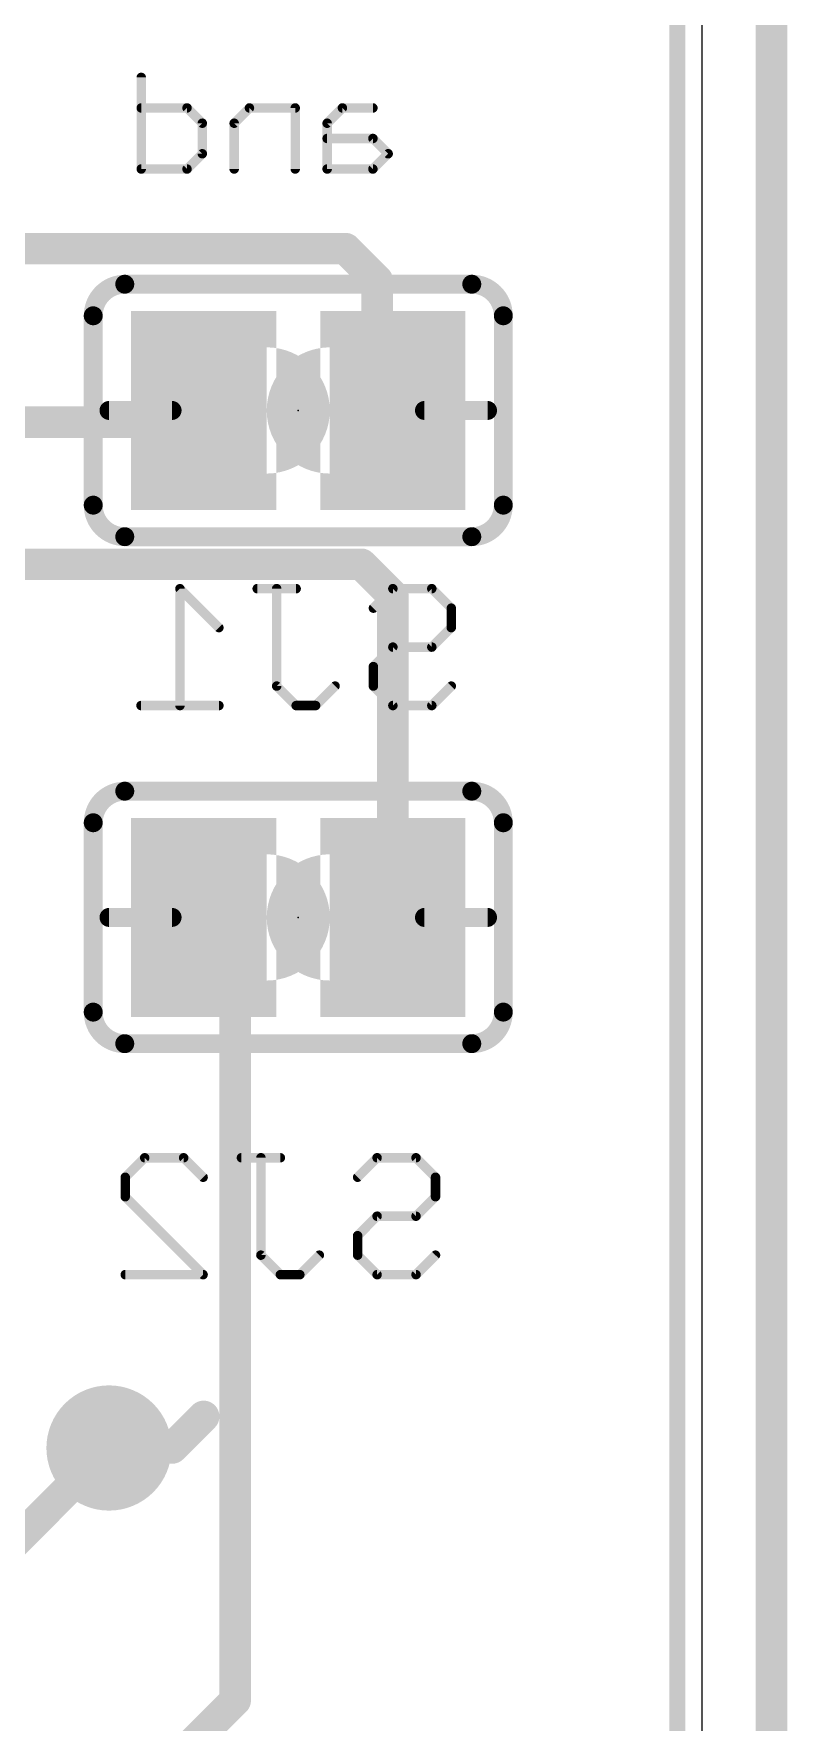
# Model space of a CAD drawing. Extents: x -0.1 to 35.7, y -1.1 to 35.9.
# Drawn here: x 29.62 to 35.69, y 11.76 to 25.35 of the extents above; entities that cross this region are included whole.
import ezdxf

# ---------------------------------------------------------------- set-up
doc = ezdxf.new("R2010")
doc.units = 0
for name, color, linetype in [('1', 12, 'CONTINUOUS'), ('16', 132, 'CONTINUOUS'), ('18', 110, 'CONTINUOUS'), ('20', 53, 'CONTINUOUS'), ('21', 40, 'CONTINUOUS'), ('22', 6, 'CONTINUOUS'), ('24', 53, 'CONTINUOUS'), ('52', 253, 'CONTINUOUS')]:
    doc.layers.add(name, color=color, linetype=linetype)

# ---------------------------------------------------------------- blocks, each defined once
blk = doc.blocks.new('RECT')
blk.add_solid([(-0.5, -0.5), (0.5, -0.5), (-0.5, 0.5), (0.5, 0.5)])
blk = doc.blocks.new('ROUNDV')
at = {"const_width": 0.5}
blk.add_lwpolyline([(0, -0.25, 1), (0, 0.25, 1), (0, -0.25)], format="xyb", dxfattribs=at)

msp = doc.modelspace()

# ---------------------------------------------------------------- linework, layer by layer
at = {"layer": '1', "const_width": 0.254}
for points in [[(35.56, 35.75), (35.56, -1)], [(30.734, 13.97), (30.988, 14.224)], [(30.226, 13.97), (30.734, 13.97)]]:
    msp.add_lwpolyline(points, dxfattribs=at)
at = {"layer": '1', "const_width": 0.127}
for points in [[(31.0329, 14.1791, 1), (30.9431, 14.2689)], [(30.226, 14.0335, 1), (30.226, 13.9065)], [(30.6891, 14.0149, 1), (30.7789, 13.9251)], [(30.734, 13.9065, 1), (30.734, 14.0335)]]:
    msp.add_lwpolyline(points, format="xyb", dxfattribs=at)
at = {"layer": '16', "const_width": 0.254}
for points in [[(27.432, 23.622), (32.131, 23.622)], [(32.131, 23.622), (32.385, 23.368)], [(32.385, 23.368), (32.385, 22.447)], [(32.385, 22.447), (32.512, 22.32)], [(30.893, 22.225), (30.988, 22.32)], [(28.321, 22.225), (30.893, 22.225)], [(26.416, 21.082), (32.258, 21.082)], [(32.258, 21.082), (32.512, 20.828)], [(32.512, 20.828), (32.512, 18.24)], [(30.988, 17.78), (30.988, 18.24)], [(31.242, 17.526), (30.988, 17.78)], [(31.242, 11.938), (31.242, 17.526)], [(29.21, 12.954), (30.226, 13.97)], [(29.337, 10.033), (31.242, 11.938)]]:
    msp.add_lwpolyline(points, dxfattribs=at)
at = {"layer": '16', "const_width": 0.127}
for points in [[(32.1759, 23.6669, 1), (32.0861, 23.5771)], [(32.131, 23.5585, 1), (32.131, 23.6855)], [(32.4485, 23.368, 1), (32.3215, 23.368)], [(32.3401, 23.3231, 1), (32.4299, 23.4129)], [(32.4299, 22.4919, 1), (32.3401, 22.4021)], [(31.0329, 22.2751, 1), (30.9431, 22.3649)], [(32.3215, 22.447, 1), (32.4485, 22.447)], [(32.4671, 22.2751, 1), (32.5569, 22.3649)], [(30.8481, 22.2699, 1), (30.9379, 22.1801)], [(30.893, 22.1615, 1), (30.893, 22.2885)], [(32.3029, 21.1269, 1), (32.2131, 21.0371)], [(32.258, 21.0185, 1), (32.258, 21.1455)], [(32.5755, 20.828, 1), (32.4485, 20.828)], [(32.4671, 20.7831, 1), (32.5569, 20.8729)], [(31.0515, 18.24, 1), (30.9245, 18.24)], [(32.4485, 18.24, 1), (32.5755, 18.24)], [(31.0329, 17.8249, 1), (30.9431, 17.7351)], [(30.9245, 17.78, 1), (31.0515, 17.78)], [(31.3055, 17.526, 1), (31.1785, 17.526)], [(31.1971, 17.4811, 1), (31.2869, 17.5709)], [(30.2709, 13.9251, 1), (30.1811, 14.0149)], [(31.1785, 11.938, 1), (31.3055, 11.938)], [(31.2869, 11.8931, 1), (31.1971, 11.9829)]]:
    msp.add_lwpolyline(points, format="xyb", dxfattribs=at)
at = {"layer": '20'}
msp.add_line((35, 31.5), (35, 4), dxfattribs=at)
at = {"layer": '21', "const_width": 0.127}
msp.add_lwpolyline([(34.802, 29.042), (34.802, 6.042)], dxfattribs=at)
at = {"layer": '22'}
for points, const_width in [([(30.5046, 25.0003, 1), (30.4665, 25.0003)], 0.0381), ([(30.4856, 24.7736, 1), (30.4856, 24.7355)], 0.0381), ([(30.8677, 24.7681, 1), (30.8407, 24.7411)], 0.0381), ([(30.8542, 24.7355, 1), (30.8542, 24.7736)], 0.0381), ([(31.3569, 24.7736, 1), (31.3569, 24.7355)], 0.0381), ([(31.3703, 24.7411, 1), (31.3434, 24.7681)], 0.0381), ([(31.7445, 24.7546, 1), (31.7064, 24.7546)], 0.0381), ([(31.7255, 24.7355, 1), (31.7255, 24.7736)], 0.0381), ([(32.1053, 24.7736, 1), (32.1053, 24.7355)], 0.0381), ([(32.1188, 24.7411, 1), (32.0918, 24.7681)], 0.0381), ([(32.351, 24.7355, 1), (32.351, 24.7736)], 0.0381), ([(30.9961, 24.6317, 1), (30.958, 24.6317)], 0.0381), ([(30.9636, 24.6182, 1), (30.9905, 24.6452)], 0.0381), ([(31.2531, 24.6317, 1), (31.215, 24.6317)], 0.0381), ([(31.2205, 24.6452, 1), (31.2475, 24.6182)], 0.0381), ([(31.9689, 24.6452, 1), (31.9959, 24.6182)], 0.0381), ([(32.0015, 24.6317, 1), (31.9634, 24.6317)], 0.0381), ([(31.9824, 24.5279, 1), (31.9824, 24.4898)], 0.0381), ([(32.3645, 24.5223, 1), (32.3376, 24.4954)], 0.0381), ([(32.351, 24.4898, 1), (32.351, 24.5279)], 0.0381), ([(30.958, 24.386, 1), (30.9961, 24.386)], 0.0381), ([(30.9905, 24.3725, 1), (30.9636, 24.3994)], 0.0381), ([(32.4874, 24.3725, 1), (32.4604, 24.3994)], 0.0381), ([(32.4604, 24.3725, 1), (32.4874, 24.3994)], 0.0381), ([(30.4665, 24.2631, 1), (30.5046, 24.2631)], 0.0381), ([(30.4856, 24.2822, 1), (30.4856, 24.2441)], 0.0381), ([(30.8407, 24.2766, 1), (30.8677, 24.2496)], 0.0381), ([(30.8542, 24.2441, 1), (30.8542, 24.2822)], 0.0381), ([(31.215, 24.2631, 1), (31.2531, 24.2631)], 0.0381), ([(31.7064, 24.2631, 1), (31.7445, 24.2631)], 0.0381), ([(31.9824, 24.2822, 1), (31.9824, 24.2441)], 0.0381), ([(31.9634, 24.2631, 1), (32.0015, 24.2631)], 0.0381), ([(32.3376, 24.2766, 1), (32.3645, 24.2496)], 0.0381), ([(32.351, 24.2441, 1), (32.351, 24.2822)], 0.0381), ([(30.353, 23.336, 0.4142), (30.099, 23.082)], 0.1524), ([(30.353, 23.3741, 1), (30.353, 23.2979)], 0.0762), ([(30.353, 23.2979, 1), (30.353, 23.3741)], 0.0762), ([(33.401, 23.082, 0.4142), (33.147, 23.336)], 0.1524), ([(33.147, 23.3741, 1), (33.147, 23.2979)], 0.0762), ([(33.147, 23.2979, 1), (33.147, 23.3741)], 0.0762), ([(30.1371, 23.082, 1), (30.0609, 23.082)], 0.0762), ([(30.0609, 23.082, 1), (30.1371, 23.082)], 0.0762), ([(33.4391, 23.082, 1), (33.3629, 23.082)], 0.0762), ([(33.3629, 23.082, 1), (33.4391, 23.082)], 0.0762), ([(30.099, 21.558, 0.4142), (30.353, 21.304)], 0.1524), ([(30.1371, 21.558, 1), (30.0609, 21.558)], 0.0762), ([(33.147, 21.304, 0.4142), (33.401, 21.558)], 0.1524), ([(33.4391, 21.558, 1), (33.3629, 21.558)], 0.0762), ([(30.0609, 21.558, 1), (30.1371, 21.558)], 0.0762), ([(33.3629, 21.558, 1), (33.4391, 21.558)], 0.0762), ([(30.353, 21.3421, 1), (30.353, 21.2659)], 0.0762), ([(30.353, 21.2659, 1), (30.353, 21.3421)], 0.0762), ([(33.147, 21.3421, 1), (33.147, 21.2659)], 0.0762), ([(33.147, 21.2659, 1), (33.147, 21.3421)], 0.0762), ([(30.8108, 20.8992, 1), (30.7839, 20.8722)], 0.0381), ([(30.8164, 20.8857, 1), (30.7783, 20.8857)], 0.0381), ([(31.4193, 20.9048, 1), (31.4193, 20.8667)], 0.0381), ([(31.5951, 20.8857, 1), (31.557, 20.8857)], 0.0381), ([(31.7328, 20.8667, 1), (31.7328, 20.9048)], 0.0381), ([(32.5116, 20.9048, 1), (32.5116, 20.8667)], 0.0381), ([(32.5251, 20.8722, 1), (32.4981, 20.8992)], 0.0381), ([(32.8386, 20.8992, 1), (32.8117, 20.8722)], 0.0381), ([(32.8251, 20.8667, 1), (32.8251, 20.9048)], 0.0381), ([(32.3414, 20.7424, 1), (32.3683, 20.7155)], 0.0381), ([(33.001, 20.7289, 1), (32.9629, 20.7289)], 0.0381), ([(32.9684, 20.7155, 1), (32.9954, 20.7424)], 0.0381), ([(31.0974, 20.5587, 1), (31.1243, 20.5856)], 0.0381), ([(32.9629, 20.5722, 1), (33.001, 20.5722)], 0.0381), ([(32.9954, 20.5587, 1), (32.9684, 20.5856)], 0.0381), ([(32.5116, 20.4345, 1), (32.5116, 20.3964)], 0.0381), ([(32.5251, 20.4019, 1), (32.4981, 20.4289)], 0.0381), ([(32.8117, 20.4289, 1), (32.8386, 20.4019)], 0.0381), ([(32.8251, 20.3964, 1), (32.8251, 20.4345)], 0.0381), ([(32.3739, 20.2586, 1), (32.3358, 20.2586)], 0.0381), ([(32.3414, 20.2721, 1), (32.3683, 20.2452)], 0.0381), ([(31.557, 20.1019, 1), (31.5951, 20.1019)], 0.0381), ([(31.5896, 20.1153, 1), (31.5626, 20.0884)], 0.0381), ([(32.0599, 20.0884, 1), (32.0329, 20.1153)], 0.0381), ([(32.3358, 20.1019, 1), (32.3739, 20.1019)], 0.0381), ([(32.3683, 20.1153, 1), (32.3414, 20.0884)], 0.0381), ([(32.9954, 20.0884, 1), (32.9684, 20.1153)], 0.0381), ([(30.4838, 19.9642, 1), (30.4838, 19.9261)], 0.0381), ([(31.1109, 19.9261, 1), (31.1109, 19.9642)], 0.0381), ([(31.7328, 19.9642, 1), (31.7328, 19.9261)], 0.0381), ([(31.7194, 19.9316, 1), (31.7463, 19.9586)], 0.0381), ([(31.8761, 19.9586, 1), (31.9031, 19.9316)], 0.0381), ([(31.8896, 19.9261, 1), (31.8896, 19.9642)], 0.0381), ([(32.5116, 19.9642, 1), (32.5116, 19.9261)], 0.0381), ([(32.4981, 19.9316, 1), (32.5251, 19.9586)], 0.0381), ([(32.8117, 19.9586, 1), (32.8386, 19.9316)], 0.0381), ([(32.8251, 19.9261, 1), (32.8251, 19.9642)], 0.0381), ([(30.7783, 19.9451, 1), (30.8164, 19.9451)], 0.0381), ([(30.353, 19.256, 0.4142), (30.099, 19.002)], 0.1524), ([(30.353, 19.2941, 1), (30.353, 19.2179)], 0.0762), ([(30.353, 19.2179, 1), (30.353, 19.2941)], 0.0762), ([(33.401, 19.002, 0.4142), (33.147, 19.256)], 0.1524), ([(33.147, 19.2941, 1), (33.147, 19.2179)], 0.0762), ([(33.147, 19.2179, 1), (33.147, 19.2941)], 0.0762), ([(30.1371, 19.002, 1), (30.0609, 19.002)], 0.0762), ([(30.0609, 19.002, 1), (30.1371, 19.002)], 0.0762), ([(33.4391, 19.002, 1), (33.3629, 19.002)], 0.0762), ([(33.3629, 19.002, 1), (33.4391, 19.002)], 0.0762), ([(30.099, 17.478, 0.4142), (30.353, 17.224)], 0.1524), ([(30.1371, 17.478, 1), (30.0609, 17.478)], 0.0762), ([(33.147, 17.224, 0.4142), (33.401, 17.478)], 0.1524), ([(33.4391, 17.478, 1), (33.3629, 17.478)], 0.0762), ([(30.0609, 17.478, 1), (30.1371, 17.478)], 0.0762), ([(33.3629, 17.478, 1), (33.4391, 17.478)], 0.0762), ([(30.353, 17.2621, 1), (30.353, 17.1859)], 0.0762), ([(30.353, 17.1859, 1), (30.353, 17.2621)], 0.0762), ([(33.147, 17.2621, 1), (33.147, 17.1859)], 0.0762), ([(33.147, 17.1859, 1), (33.147, 17.2621)], 0.0762), ([(30.5136, 16.3248, 1), (30.5136, 16.2867)], 0.0381), ([(30.527, 16.2922, 1), (30.5001, 16.3192)], 0.0381), ([(30.8406, 16.3192, 1), (30.8136, 16.2922)], 0.0381), ([(30.8271, 16.2867, 1), (30.8271, 16.3248)], 0.0381), ([(31.2923, 16.3248, 1), (31.2923, 16.2867)], 0.0381), ([(31.4681, 16.3057, 1), (31.43, 16.3057)], 0.0381), ([(31.6058, 16.2867, 1), (31.6058, 16.3248)], 0.0381), ([(32.3846, 16.3248, 1), (32.3846, 16.2867)], 0.0381), ([(32.3981, 16.2922, 1), (32.3711, 16.3192)], 0.0381), ([(32.7116, 16.3192, 1), (32.6847, 16.2922)], 0.0381), ([(32.6981, 16.2867, 1), (32.6981, 16.3248)], 0.0381), ([(30.3758, 16.1489, 1), (30.3377, 16.1489)], 0.0381), ([(30.3433, 16.1624, 1), (30.3703, 16.1355)], 0.0381), ([(30.9704, 16.1355, 1), (30.9973, 16.1624)], 0.0381), ([(32.2144, 16.1624, 1), (32.2413, 16.1355)], 0.0381), ([(32.874, 16.1489, 1), (32.8359, 16.1489)], 0.0381), ([(32.8414, 16.1355, 1), (32.8684, 16.1624)], 0.0381), ([(30.3703, 16.0056, 1), (30.3433, 15.9787)], 0.0381), ([(30.3377, 15.9922, 1), (30.3758, 15.9922)], 0.0381), ([(32.8359, 15.9922, 1), (32.874, 15.9922)], 0.0381), ([(32.8684, 15.9787, 1), (32.8414, 16.0056)], 0.0381), ([(32.3846, 15.8544, 1), (32.3846, 15.8163)], 0.0381), ([(32.3981, 15.8219, 1), (32.3711, 15.8489)], 0.0381), ([(32.6847, 15.8489, 1), (32.7116, 15.8219)], 0.0381), ([(32.6981, 15.8163, 1), (32.6981, 15.8544)], 0.0381), ([(32.2469, 15.6786, 1), (32.2088, 15.6786)], 0.0381), ([(32.2144, 15.6921, 1), (32.2413, 15.6652)], 0.0381), ([(31.43, 15.5219, 1), (31.4681, 15.5219)], 0.0381), ([(31.4626, 15.5353, 1), (31.4356, 15.5084)], 0.0381), ([(31.9329, 15.5084, 1), (31.9059, 15.5353)], 0.0381), ([(32.2088, 15.5219, 1), (32.2469, 15.5219)], 0.0381), ([(32.2413, 15.5353, 1), (32.2144, 15.5084)], 0.0381), ([(32.8684, 15.5084, 1), (32.8414, 15.5353)], 0.0381), ([(30.3568, 15.3841, 1), (30.3568, 15.346)], 0.0381), ([(30.9704, 15.3516, 1), (30.9973, 15.3786)], 0.0381), ([(30.9839, 15.346, 1), (30.9839, 15.3841)], 0.0381), ([(31.6058, 15.3841, 1), (31.6058, 15.346)], 0.0381), ([(31.5924, 15.3516, 1), (31.6193, 15.3786)], 0.0381), ([(31.7491, 15.3786, 1), (31.7761, 15.3516)], 0.0381), ([(31.7626, 15.346, 1), (31.7626, 15.3841)], 0.0381), ([(32.3846, 15.3841, 1), (32.3846, 15.346)], 0.0381), ([(32.3711, 15.3516, 1), (32.3981, 15.3786)], 0.0381), ([(32.6847, 15.3786, 1), (32.7116, 15.3516)], 0.0381), ([(32.6981, 15.346, 1), (32.6981, 15.3841)], 0.0381)]:
    msp.add_lwpolyline(points, format="xyb", dxfattribs=dict(at, const_width=const_width))
for points, const_width in [([(30.4856, 25.0003), (30.4856, 24.2631)], 0.0762), ([(30.8542, 24.7546), (30.4856, 24.7546)], 0.0762), ([(30.9771, 24.6317), (30.8542, 24.7546)], 0.0762), ([(31.3569, 24.7546), (31.234, 24.6317)], 0.0762), ([(31.7255, 24.7546), (31.3569, 24.7546)], 0.0762), ([(31.7255, 24.2631), (31.7255, 24.7546)], 0.0762), ([(32.1053, 24.7546), (31.9824, 24.6317)], 0.0762), ([(32.351, 24.7546), (32.1053, 24.7546)], 0.0762), ([(30.9771, 24.386), (30.9771, 24.6317)], 0.0762), ([(31.234, 24.6317), (31.234, 24.2631)], 0.0762), ([(31.9824, 24.6317), (31.9824, 24.2631)], 0.0762), ([(32.351, 24.5088), (31.9824, 24.5088)], 0.0762), ([(32.4739, 24.386), (32.351, 24.5088)], 0.0762), ([(30.8542, 24.2631), (30.9771, 24.386)], 0.0762), ([(32.351, 24.2631), (32.4739, 24.386)], 0.0762), ([(30.4856, 24.2631), (30.8542, 24.2631)], 0.0762), ([(31.9824, 24.2631), (32.351, 24.2631)], 0.0762), ([(33.147, 23.336), (30.353, 23.336)], 0.1524), ([(30.099, 21.558), (30.099, 23.082)], 0.1524), ([(33.401, 21.558), (33.401, 23.082)], 0.1524), ([(30.353, 21.304), (33.147, 21.304)], 0.1524), ([(31.1109, 20.5722), (30.7973, 20.8857)], 0.0762), ([(30.7973, 20.8857), (30.7973, 19.9451)], 0.0762), ([(31.7328, 20.8857), (31.4193, 20.8857)], 0.0762), ([(31.5761, 20.1019), (31.5761, 20.8857)], 0.0762), ([(32.3548, 20.7289), (32.5116, 20.8857)], 0.0762), ([(32.5116, 20.8857), (32.8251, 20.8857)], 0.0762), ([(32.8251, 20.8857), (32.9819, 20.7289)], 0.0762), ([(32.9819, 20.7289), (32.9819, 20.5722)], 0.0762), ([(32.9819, 20.5722), (32.8251, 20.4154)], 0.0762), ([(32.5116, 20.4154), (32.3548, 20.2586)], 0.0762), ([(32.8251, 20.4154), (32.5116, 20.4154)], 0.0762), ([(32.3548, 20.2586), (32.3548, 20.1019)], 0.0762), ([(31.7328, 19.9451), (31.5761, 20.1019)], 0.0762), ([(32.0464, 20.1019), (31.8896, 19.9451)], 0.0762), ([(32.3548, 20.1019), (32.5116, 19.9451)], 0.0762), ([(32.8251, 19.9451), (32.9819, 20.1019)], 0.0762), ([(31.1109, 19.9451), (30.4838, 19.9451)], 0.0762), ([(31.8896, 19.9451), (31.7328, 19.9451)], 0.0762), ([(32.5116, 19.9451), (32.8251, 19.9451)], 0.0762), ([(33.147, 19.256), (30.353, 19.256)], 0.1524), ([(30.099, 17.478), (30.099, 19.002)], 0.1524), ([(33.401, 17.478), (33.401, 19.002)], 0.1524), ([(30.353, 17.224), (33.147, 17.224)], 0.1524), ([(30.3568, 16.1489), (30.5136, 16.3057)], 0.0762), ([(30.5136, 16.3057), (30.8271, 16.3057)], 0.0762), ([(30.8271, 16.3057), (30.9839, 16.1489)], 0.0762), ([(31.6058, 16.3057), (31.2923, 16.3057)], 0.0762), ([(31.4491, 15.5219), (31.4491, 16.3057)], 0.0762), ([(32.2278, 16.1489), (32.3846, 16.3057)], 0.0762), ([(32.3846, 16.3057), (32.6981, 16.3057)], 0.0762), ([(32.6981, 16.3057), (32.8549, 16.1489)], 0.0762), ([(30.3568, 15.9922), (30.3568, 16.1489)], 0.0762), ([(32.8549, 16.1489), (32.8549, 15.9922)], 0.0762), ([(30.9839, 15.3651), (30.3568, 15.9922)], 0.0762), ([(32.8549, 15.9922), (32.6981, 15.8354)], 0.0762), ([(32.3846, 15.8354), (32.2278, 15.6786)], 0.0762), ([(32.6981, 15.8354), (32.3846, 15.8354)], 0.0762), ([(32.2278, 15.6786), (32.2278, 15.5219)], 0.0762), ([(31.6058, 15.3651), (31.4491, 15.5219)], 0.0762), ([(31.9194, 15.5219), (31.7626, 15.3651)], 0.0762), ([(32.2278, 15.5219), (32.3846, 15.3651)], 0.0762), ([(32.6981, 15.3651), (32.8549, 15.5219)], 0.0762), ([(30.3568, 15.3651), (30.9839, 15.3651)], 0.0762), ([(31.7626, 15.3651), (31.6058, 15.3651)], 0.0762), ([(32.3846, 15.3651), (32.6981, 15.3651)], 0.0762)]:
    msp.add_lwpolyline(points, dxfattribs=dict(at, const_width=const_width))
at = {"layer": '24'}
for p in [(31.75, 22.32), (31.75, 18.24)]:
    msp.add_point(p, dxfattribs=at)
at = {"layer": '52'}
for points, const_width in [([(31.496, 22.447, 1), (31.496, 22.193)], 1.27), ([(32.004, 22.193, 1), (32.004, 22.447)], 1.27), ([(30.226, 22.3581, 1), (30.226, 22.2819)], 0.0762), ([(30.734, 22.2819, 1), (30.734, 22.3581)], 0.0762), ([(32.766, 22.3581, 1), (32.766, 22.2819)], 0.0762), ([(33.274, 22.2819, 1), (33.274, 22.3581)], 0.0762), ([(31.496, 18.367, 1), (31.496, 18.113)], 1.27), ([(32.004, 18.113, 1), (32.004, 18.367)], 1.27), ([(30.226, 18.2781, 1), (30.226, 18.2019)], 0.0762), ([(30.734, 18.2019, 1), (30.734, 18.2781)], 0.0762), ([(32.766, 18.2781, 1), (32.766, 18.2019)], 0.0762), ([(33.274, 18.2019, 1), (33.274, 18.2781)], 0.0762)]:
    msp.add_lwpolyline(points, format="xyb", dxfattribs=dict(at, const_width=const_width))
at = {"layer": '52', "const_width": 0.1524}
for points in [[(30.734, 22.32), (30.226, 22.32)], [(32.766, 22.32), (33.274, 22.32)], [(30.734, 18.24), (30.226, 18.24)], [(32.766, 18.24), (33.274, 18.24)]]:
    msp.add_lwpolyline(points, dxfattribs=at)

# ---------------------------------------------------------------- block references
at = {"layer": '16', "xscale": 1.1684, "yscale": 1.6002, "rotation": 180}
for p in [(30.988, 22.32), (32.512, 22.32), (30.988, 18.24), (32.512, 18.24)]:
    msp.add_blockref('RECT', p, dxfattribs=at)
at = {"layer": '18', "xscale": 1.008, "yscale": 1.008}
msp.add_blockref('ROUNDV', (30.226, 13.97), dxfattribs=at)
msp.add_blockref('ROUNDV', (30.226, 13.97), dxfattribs=at)

doc.saveas('drawing.dxf')
